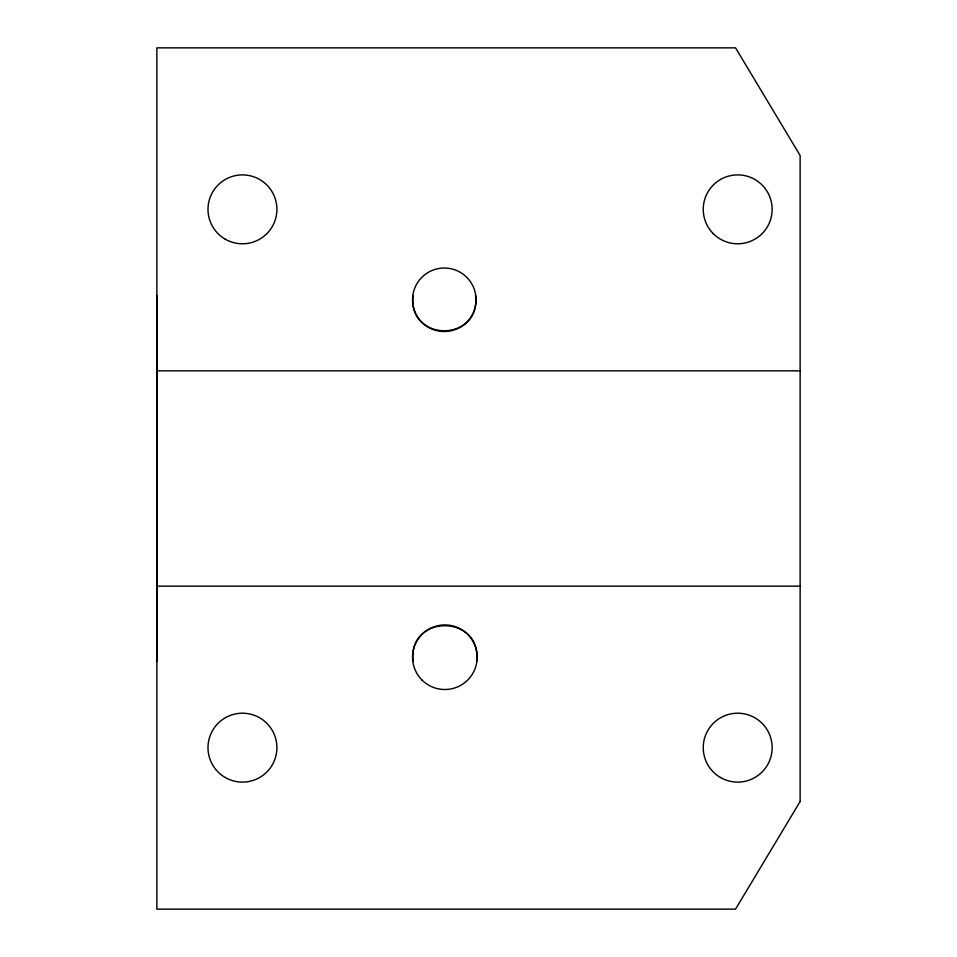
<?xml version="1.0" encoding="UTF-8"?>
<svg xmlns="http://www.w3.org/2000/svg" width="957" height="957" viewBox="0 0 957 957"><rect width="100%" height="100%" fill="white"/><g stroke="black" fill="none" stroke-linecap="round" stroke-linejoin="round"><path stroke-width="1.44" d="M156.864 661.526L156.864 295.474M413.125 295.474C407.215 342.462 481.395 342.462 475.485 295.474M476.586 661.526C482.495 613.82 407.215 613.82 413.125 661.526M156.852 370.838L800.136 370.838M156.852 586.163L800.136 586.163M800.148 801.488L735.538 909.15L156.852 909.15L156.864 47.85L735.55 47.85L800.136 155.513L800.136 801.488M720.465 777.491A34.452 34.452 0 0 0 772.143 747.656A34.452 34.452 0 0 0 720.465 717.822A34.452 34.452 0 0 0 720.465 777.491M225.218 239.178A34.452 34.452 0 0 0 276.896 209.344A34.452 34.452 0 0 0 225.218 179.509A34.452 34.452 0 0 0 225.218 239.178M713.336 233.699A34.452 34.452 0 0 0 770.971 218.256A34.452 34.452 0 0 0 728.779 176.064A34.452 34.452 0 0 0 713.336 233.699M225.218 777.491A34.452 34.452 0 0 0 276.896 747.656A34.452 34.452 0 0 0 225.218 717.822A34.452 34.452 0 0 0 225.218 777.491M422.013 680.056A32.299 32.299 0 0 0 476.048 665.582A32.299 32.299 0 0 0 436.5 626.022A32.299 32.299 0 0 0 422.013 680.056M421.858 322.234A31.748 31.748 0 0 0 474.971 307.998A31.748 31.748 0 0 0 436.093 269.108A31.748 31.748 0 0 0 421.858 322.234"/></g></svg>
